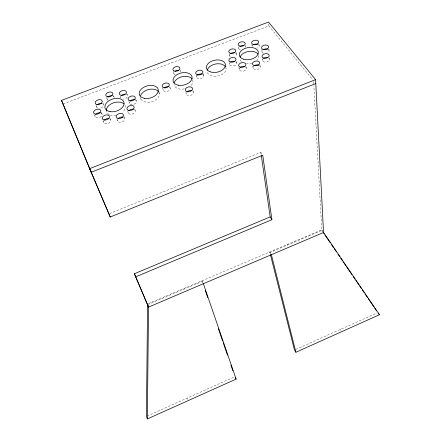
<?xml version="1.0" encoding="UTF-8"?>
<svg xmlns="http://www.w3.org/2000/svg" width="441" height="441" viewBox="0 0 441 441"><rect width="100%" height="100%" fill="white"/><g stroke="black" fill="none" stroke-linecap="round" stroke-linejoin="round"><path stroke-width="0.33" stroke-dasharray="2.21 1.65" d="M147.068 416.072L234.281 376.978M295.724 349.432L377.16 312.923M148.562 303.562L321.765 229.805L313.827 85.637M147.548 304.67L202.138 281.419L201.956 280.845L202.799 282.571M323.187 231.927L321.765 229.805L321.842 230.428L269.892 252.561L270.228 253.895M109.544 213.565L260.851 152.354L261.982 154.069M63.046 103.993L268.944 25.92L312.691 79.76M340.27 329.46L341.058 330.541M270.636 253.636L269.76 251.954L270.735 253.603M321.842 230.428L322.614 231.564M202.75 282.571L202.138 281.419L202.584 282.714M187.045 398.151L187.563 399.403M94.396 114.82L95.102 116.644M95.973 105.261L96.662 107.091M103.056 120.658L103.74 122.488M101.325 112.163L102.009 113.993M103.034 103.26L103.481 104.478M110.267 118.574L110.713 119.798M183.864 288.53L184.073 289.114M106.573 97.571L107.229 99.407M116.964 119.147L117.609 120.983M113.569 95.598L113.993 96.827M123.949 116.446L124.577 118.287M120.079 96.05L120.702 97.896A3.633 2.315 -16.7 0 1 120.95 96.044M127.681 111.165L128.292 113.012M128.855 101.601L129.456 103.448M126.859 93.464L127.46 95.311M134.797 109.114L135.194 110.349M135.69 98.977L136.275 100.829M140.425 97.852L140.806 99.087M158.843 91.844L159.361 93.713M162.646 87.98L163.153 89.848M169.779 86.552L170.27 88.426M173.368 71.481L173.837 73.36M185.887 92.533L186.185 93.79M180.369 70.069L180.821 71.955A3.567 2.249 -13.6 0 0 179.57 70.582M192.965 90.46L193.395 92.351M196.146 75.13L196.565 77.021M203.24 73.708L203.637 75.604M287.223 244.518L287.334 245.13M229.199 62.451L229.524 64.364M229.133 53.774L229.452 55.687M236.359 61.674L236.563 62.953M236.106 52.369L236.409 54.287M238.978 67.594L239.281 69.518M238.542 46.641L238.835 48.56M246.205 66.806L246.392 68.09M245.472 45.247L245.747 47.17A3.528 2.188 -10 0 0 245.025 46.2M260.851 152.354L261.243 155.072M252.792 66.012L253.057 67.936M251.877 44.414L252.224 46.983A3.539 2.194 -9.3 0 1 252.853 45.274M260.025 65.218L260.19 66.508M258.994 44.298L259.154 45.588M261.728 49.298L262.042 51.878M262.268 58.62L262.505 60.555M268.9 49.177L269.049 50.467M269.445 57.843L269.594 59.133M268.729 23.985L268.944 25.92M313.595 81.513L313.788 84.948M101.044 113.083A3.704 2.387 -18.5 0 1 101.54 116.143A3.704 2.387 -18.5 0 1 97.097 117.846A3.704 2.387 -18.5 0 1 95.069 115.377M258.409 44.618A3.539 2.194 -9.3 0 1 257.125 48.168M109.726 118.872A3.743 2.442 -18.2 0 1 110.267 121.986A3.743 2.442 -18.2 0 1 105.779 123.712A3.743 2.442 -18.2 0 1 103.696 121.192M175.077 74.738A3.567 2.249 -13.6 0 1 174.151 72.148M102.527 103.596A3.66 2.332 -18.1 0 1 103.188 106.369A3.66 2.332 -18.1 0 1 99.219 108.282M97.61 107.979A3.66 2.332 -18.1 0 1 96.965 105.206M125.718 94.225A3.633 2.315 -16.7 0 1 127.41 96.855A3.633 2.315 -16.7 0 1 123.309 99.065M192.728 91.259A3.677 2.398 -13.2 0 1 192.392 94.429A3.677 2.398 -13.2 0 1 187.75 95.355A3.677 2.398 -13.2 0 1 186.493 92.505M123.563 117.361A3.743 2.453 -17.5 0 1 124.164 120.476A3.743 2.453 -17.5 0 1 119.682 122.212A3.743 2.453 -17.5 0 1 117.543 119.693M108.188 100.278A3.627 2.304 -17.4 0 1 107.51 97.555M113.028 95.962A3.627 2.304 -17.4 0 1 114.142 97.411M258.713 55.516A9.553 6.014 -9.7 0 1 257.037 60.219M252.026 62.991A9.553 6.014 -9.7 0 1 246.48 63.515M241.453 61.586A9.553 6.014 -9.7 0 1 239.893 58.229M235.841 61.938A3.589 2.271 -10.6 0 1 235.687 64.91A3.589 2.271 -10.6 0 1 231.156 65.819A3.589 2.271 -10.6 0 1 229.75 63.162M245.648 67.06A3.627 2.315 -10 0 1 245.317 70.251A3.627 2.315 -10 0 1 240.45 70.808A3.627 2.315 -10 0 1 239.954 67.716M259.424 65.477A3.638 2.326 -9.3 0 1 259.148 68.669A3.638 2.326 -9.3 0 1 254.264 69.231A3.638 2.326 -9.3 0 1 253.702 66.133M268.812 58.124A3.622 2.293 -8.8 0 1 268.58 61.26A3.622 2.293 -8.8 0 1 263.724 61.823A3.622 2.293 -8.8 0 1 263.123 58.78M268.277 49.486A3.578 2.238 -8.8 0 1 267.814 52.7M263.486 53.207A3.578 2.238 -8.8 0 1 262.66 50.142M240.207 49.866A3.528 2.188 -10 0 1 239.491 46.856M235.692 53.3A3.55 2.222 -10.5 0 1 235.097 56.52M230.158 56.68A3.55 2.222 -10.5 0 1 230.13 53.951M225.676 67.065A9.597 6.108 -11.5 0 1 218.637 75.819A9.597 6.108 -11.5 0 1 207.22 71.85M202.965 74.562A3.611 2.31 -12.4 0 1 202.678 77.605A3.611 2.31 -12.4 0 1 198.125 78.52A3.611 2.31 -12.4 0 1 196.846 75.791M192.612 79.771A9.658 6.196 -13.4 0 1 190.837 85.725M184.377 88.9A9.658 6.196 -13.4 0 1 174.008 84.595M169.642 87.357A3.633 2.337 -14.4 0 1 167.459 91.364A3.633 2.337 -14.4 0 1 163.203 89.22M134.786 109.831A3.715 2.426 -16.7 0 1 132.399 114.021A3.715 2.426 -16.7 0 1 128.21 111.738M158.854 92.152A9.735 6.273 -15.4 0 1 151.715 101.662A9.735 6.273 -15.4 0 1 140.343 97.516M124.902 105.195A9.829 6.339 -17.4 0 1 122.813 111.937M116.104 115.211A9.829 6.339 -17.4 0 1 109.677 114.853M109.208 114.649A9.829 6.339 -17.4 0 1 106.27 111.171M135.266 99.947A3.666 2.365 -16.4 0 1 135.9 102.929A3.666 2.365 -16.4 0 1 131.517 104.611A3.666 2.365 -16.4 0 1 129.367 102.207"/><path stroke-width="0.66" d="M261.342 155.75L270.179 216.906L134.395 273.751L147.548 304.67L146.445 416.354L147.327 418.95L236.111 379.095L203.367 283.723M147.327 418.95L148.545 307.101L147.548 304.67M270.394 254.562L294.467 349.994L295.883 352.26L379.486 314.731L323.545 232.462L315.58 79.639L268.519 22.05L61.514 100.372L89.655 168.66L110.228 217.022L262.737 155.21L271.899 219.706L135.674 276.838L134.395 273.751M135.674 276.838L148.545 307.101L323.545 232.462M315.784 83.564L91.188 172.255L61.514 100.372M89.655 168.66L315.58 79.639M378.213 313.165L379.486 314.731M323.385 232.699L324.157 233.829M324.929 234.965L330.331 242.903M331.489 244.601L333.418 247.44M334.19 248.57L336.505 251.976M338.049 254.242L339.592 256.508M340.75 258.211L342.679 261.044M343.451 262.18L345.766 265.581M346.538 266.717L351.935 274.655M353.092 276.353L355.022 279.186M355.793 280.322L358.88 284.858M359.652 285.994L361.196 288.26M362.353 289.963L364.283 292.796M365.054 293.932L367.37 297.333M368.141 298.463L373.929 306.969M374.701 308.105L376.631 310.938M270.179 216.906L271.899 219.706M235.202 377.298L236.111 379.095M89.843 169.002L110.228 217.022M147.305 304.097L148.545 307.101M205.258 290.492L207.711 297.62M218.411 328.732L222.644 341.047M223.311 342.993L227.545 355.308M230.891 365.032L232.898 370.864M271.386 254.705L295.883 352.26M95.973 114.098A3.704 2.387 -18.5 0 1 100.289 112.846M104.6 119.891A3.743 2.442 -18.2 0 1 108.955 118.623M97.516 104.6A3.66 2.332 -18.1 0 1 101.783 103.365M240.086 57.165A9.553 6.014 -9.7 0 1 248.322 51.52A9.553 6.014 -9.7 0 1 258.002 54.072M230.864 62.093A3.589 2.271 -10.6 0 1 234.369 61.387M240.604 67.208A3.627 2.315 -10 0 1 244.97 66.707M254.352 65.632A3.638 2.326 -9.3 0 1 258.735 65.125M263.762 58.284A3.622 2.293 -8.8 0 1 267.296 57.573M263.288 49.657A3.578 2.238 -8.8 0 1 267.599 49.149M253.481 44.795A3.539 2.194 -9.3 0 1 257.742 44.293M240.125 46.371A3.528 2.188 -10 0 1 243.57 45.682M230.775 53.466A3.55 2.222 -10.5 0 1 234.243 52.766M207.253 70.235A9.597 6.108 -11.5 0 1 215.456 64.022A9.597 6.108 -11.5 0 1 225.395 66.597M197.325 75.207A3.611 2.31 -12.4 0 1 202.32 74.209M174.112 82.941A9.658 6.196 -13.4 0 1 182.155 76.701A9.658 6.196 -13.4 0 1 192.022 78.834M175.314 71.073A3.567 2.249 -13.6 0 1 178.798 70.378M164.002 87.996A3.633 2.337 -14.4 0 1 168.236 86.767M186.99 91.904A3.677 2.398 -13.2 0 1 191.273 90.659M118.425 118.386A3.743 2.453 -17.5 0 1 122.791 117.119M129.07 110.459A3.715 2.426 -16.7 0 1 133.397 109.203M140.525 95.824A9.735 6.273 -15.4 0 1 148.821 89.462A9.735 6.273 -15.4 0 1 158.551 91.684M106.215 110.614A9.829 6.339 -17.4 0 1 112.984 103.023A9.829 6.339 -17.4 0 1 123.855 103.844M130.216 100.956A3.666 2.365 -16.4 0 1 134.494 99.716M121.479 95.449A3.633 2.315 -16.7 0 1 124.853 94.159M108.051 96.959A3.627 2.304 -17.4 0 1 112.279 95.736M95.432 114.153A3.726 2.387 -18.4 0 0 100.791 110.939A3.726 2.387 -18.4 0 0 95.3 109.914A3.726 2.387 -18.4 0 0 95.432 114.153M253.123 44.436A3.556 2.194 -9.4 0 0 258.696 42.297A3.556 2.194 -9.4 0 0 253.735 40.561A3.556 2.194 -9.4 0 0 253.123 44.436M104.148 120.013A3.76 2.442 -18.2 0 0 109.533 116.749A3.76 2.442 -18.2 0 0 103.96 115.696A3.76 2.442 -18.2 0 0 104.148 120.013M174.934 71.188A3.583 2.249 -13.6 0 0 179.917 68.19A3.583 2.249 -13.6 0 0 174.371 67.324A3.583 2.249 -13.6 0 0 174.934 71.188M96.998 104.556A3.677 2.332 -18.1 0 0 102.284 101.408A3.677 2.332 -18.1 0 0 96.86 100.421A3.677 2.332 -18.1 0 0 96.998 104.556M121.22 95.311A3.649 2.315 -16.7 0 0 126.418 92.197A3.649 2.315 -16.7 0 0 120.944 91.243A3.649 2.315 -16.7 0 0 121.22 95.311M187.419 91.722A3.699 2.398 -13.2 0 0 192.53 88.569A3.699 2.398 -13.2 0 0 186.769 87.616A3.699 2.398 -13.2 0 0 187.419 91.722M118.122 118.491A3.765 2.459 -17.4 0 0 123.486 115.228A3.765 2.459 -17.4 0 0 117.857 114.175A3.765 2.459 -17.4 0 0 118.122 118.491M107.648 96.838A3.649 2.304 -17.4 0 0 112.868 93.724A3.649 2.304 -17.4 0 0 107.45 92.77A3.649 2.304 -17.4 0 0 107.648 96.838M197.86 74.86A3.627 2.304 -12.4 0 0 202.843 71.806A3.627 2.304 -12.4 0 0 197.16 70.918A3.627 2.304 -12.4 0 0 197.86 74.86M210.125 71.806A9.647 6.108 -11.5 0 0 225.373 65.869A9.647 6.108 -11.5 0 0 212.259 60.935A9.647 6.108 -11.5 0 0 210.125 71.806M178.671 85.273A9.708 6.196 -13.4 0 0 192.072 77.026A9.708 6.196 -13.4 0 0 176.968 74.661A9.708 6.196 -13.4 0 0 178.671 85.273M164.184 87.776A3.655 2.337 -14.4 0 0 169.289 84.672A3.655 2.337 -14.4 0 0 163.672 83.74A3.655 2.337 -14.4 0 0 164.184 87.776M110.041 111.645A9.884 6.339 -17.4 0 0 124.103 103.1A9.884 6.339 -17.4 0 0 109.335 100.493A9.884 6.339 -17.4 0 0 110.041 111.645M263.029 49.342A3.594 2.238 -8.9 0 0 268.646 47.176A3.594 2.238 -8.9 0 0 263.597 45.401A3.594 2.238 -8.9 0 0 263.029 49.342M128.882 110.476A3.732 2.426 -16.7 0 0 134.18 107.257A3.732 2.426 -16.7 0 0 128.557 106.237A3.732 2.426 -16.7 0 0 128.882 110.476M130.045 100.873A3.688 2.365 -16.4 0 0 135.277 97.715A3.688 2.365 -16.4 0 0 129.72 96.739A3.688 2.365 -16.4 0 0 130.045 100.873M230.185 53.196A3.567 2.222 -10.6 0 0 235.808 51.035A3.567 2.222 -10.6 0 0 230.919 49.254A3.567 2.222 -10.6 0 0 230.185 53.196M144.593 98.365A9.785 6.273 -15.4 0 0 158.319 89.975A9.785 6.273 -15.4 0 0 143.38 87.489A9.785 6.273 -15.4 0 0 144.593 98.365M239.634 46.035A3.545 2.188 -10.1 0 0 245.213 43.896A3.545 2.188 -10.1 0 0 240.317 42.16A3.545 2.188 -10.1 0 0 239.634 46.035M243.25 59.083A9.603 6.014 -9.7 0 0 258.294 53.229A9.603 6.014 -9.7 0 0 244.909 48.46A9.603 6.014 -9.7 0 0 243.25 59.083M230.268 61.911A3.611 2.271 -10.6 0 0 235.957 59.711A3.611 2.271 -10.6 0 0 231.007 57.876A3.611 2.271 -10.6 0 0 230.268 61.911M240.108 67.076A3.649 2.315 -10.1 0 0 245.841 64.849A3.649 2.315 -10.1 0 0 240.803 62.975A3.649 2.315 -10.1 0 0 240.108 67.076M253.994 65.477A3.66 2.326 -9.3 0 0 259.727 63.256A3.66 2.326 -9.3 0 0 254.617 61.382A3.66 2.326 -9.3 0 0 253.994 65.477M263.509 58.058A3.638 2.293 -8.8 0 0 269.186 55.853A3.638 2.293 -8.8 0 0 264.076 54.023A3.638 2.293 -8.8 0 0 263.509 58.058"/></g></svg>
